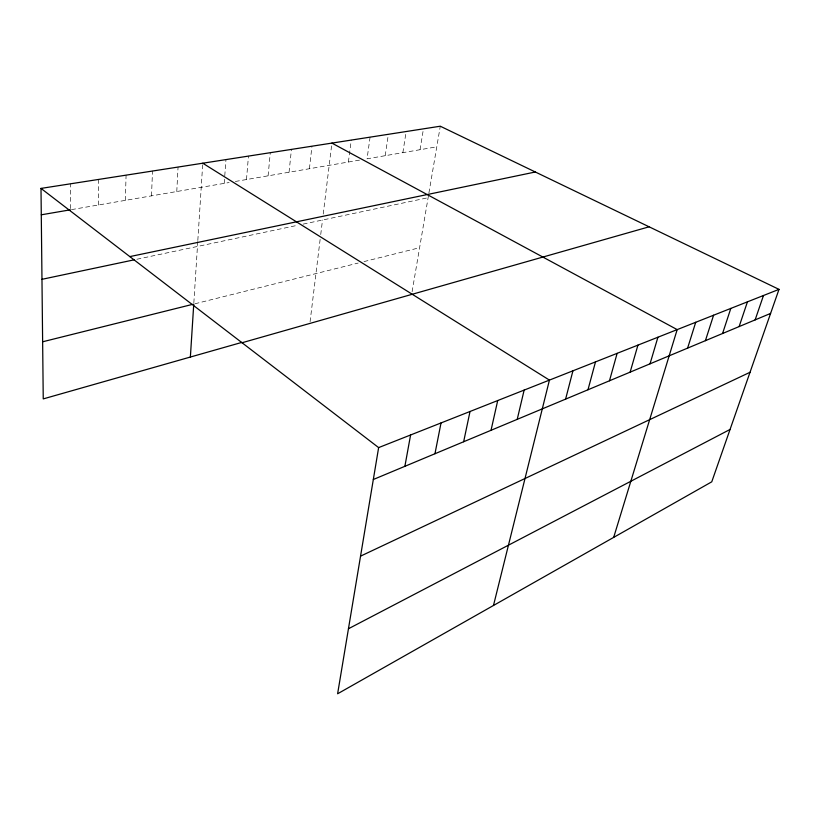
<?xml version="1.0" encoding="UTF-8"?>
<svg xmlns="http://www.w3.org/2000/svg" width="820" height="820" viewBox="0 0 820 820"><rect width="100%" height="100%" fill="white"/><g stroke="black" fill="none" stroke-linecap="round" stroke-linejoin="round"><path stroke-width="0.61" stroke-dasharray="4.1 3.07" d="M70.305 208.587L70.376 183.823M98.308 205.01L98.718 179.416M125.357 200.367L126.075 175.152M151.495 195.867L152.51 171.031M176.772 191.521L178.053 167.054M193.838 302.816L197.753 241.623M197.825 240.414L202.765 163.211M224.208 183.373L224.67 177.11M224.762 175.859L225.971 159.592M246.482 179.539L248.47 156.087M268.099 175.828L270.282 152.694M289.06 172.22L291.438 149.394M309.417 168.725L311.969 146.196M310.073 321.778L320.138 239.378M320.733 234.551L322.506 220.026M323.234 214.051L331.905 143.09M348.397 162.022L351.267 140.076M370.076 137.145L367.063 158.813L436.773 146.831M385.215 155.697L388.362 134.306M402.866 152.663L406.146 131.528M420.055 149.712L423.448 128.832M412.101 291.715L428.727 194.135M428.921 192.946L440.289 126.218M194.975 303.769L358.176 263.046M363.998 261.59L419.594 247.712M136.899 259.253L296.922 225.438M303.144 224.116L428.112 197.712M71.514 209.612L229.159 182.522M235.35 181.456L359.59 160.105"/><path stroke-width="1.23" d="M190.373 357.038L193.756 304.077M779 289.368L378.635 447.607L337.614 693.781L711.76 481.822L779 289.368L440.289 126.218L41 188.405L43.245 398.899L241.972 342.36M404.885 466.303L410.594 434.979M434.959 453.737L441.027 422.956M463.648 441.744L470.024 411.486M491.036 430.285L497.709 400.549M517.225 419.338L524.144 390.094M493.486 605.478L549.431 380.101L202.765 163.211M565.605 399.114L572.934 370.814M587.981 389.766L595.484 361.907M609.475 380.777L617.132 353.348M630.139 372.136L637.929 345.128M650.024 363.824L657.927 337.215M613.678 537.397L677.176 329.609L331.905 143.09M687.611 348.111L695.719 322.28M705.405 340.679L713.584 315.218M722.563 333.504L730.815 308.412M739.127 326.575L747.44 301.842M755.128 319.892L763.492 295.497M348.449 628.755L730.066 429.444M360.554 556.144L750.033 372.28M373.325 479.505L770.595 313.424M242.043 342.75L649.122 226.802M42.64 341.786L192.536 304.374M41.974 279.312L134.47 259.766M129.837 256.599L535.327 171.995M41.277 214.809L70.294 209.828M41 188.405L378.635 447.607"/></g></svg>
